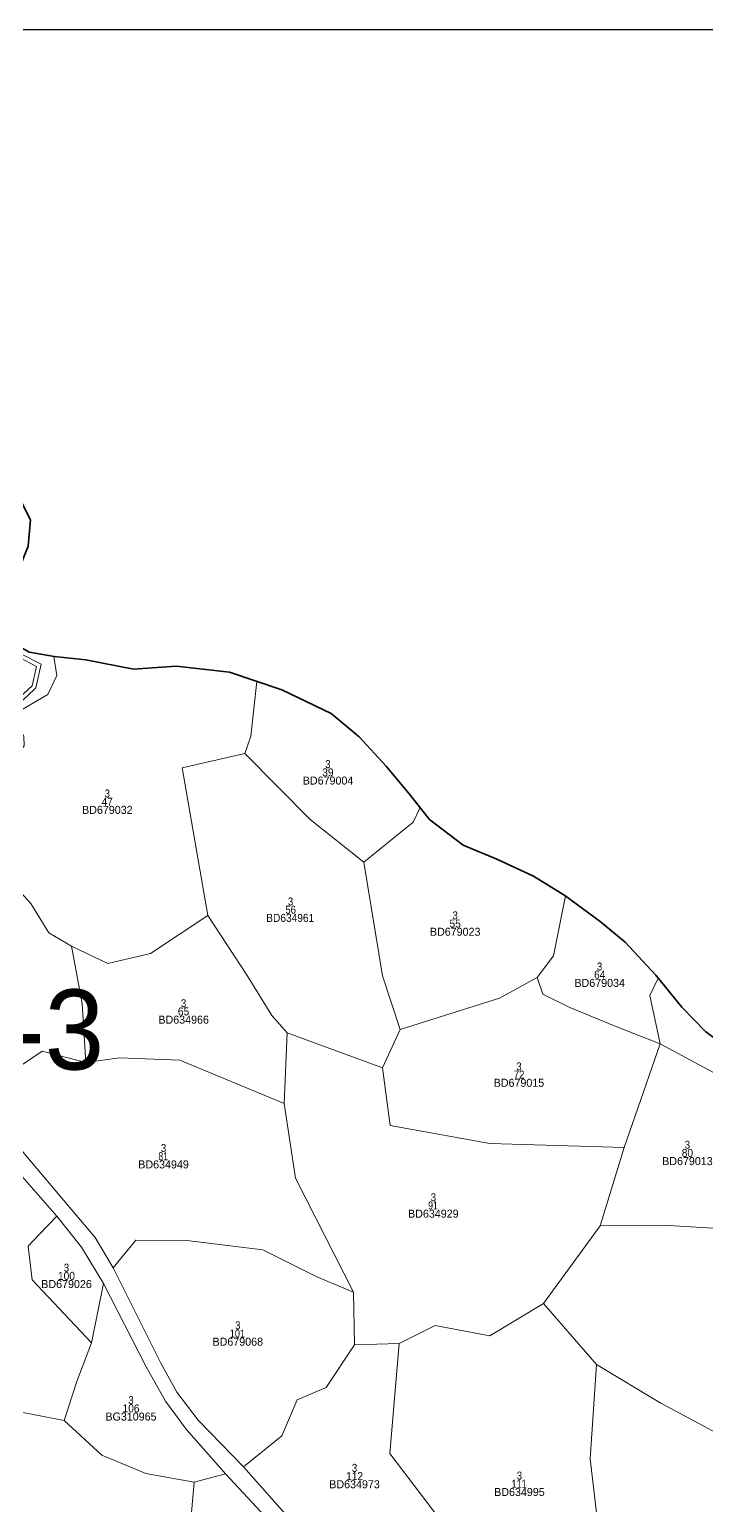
# Model space of a CAD drawing. Header units: metres. Extents: x 547915 to 556085, y 1814738 to 1822008.
# Drawn here: x 550576 to 550914, y 1820262 to 1821000 of the extents above; entities that cross this region are included whole.
import ezdxf
from ezdxf.enums import TextEntityAlignment as Align

# ---------------------------------------------------------------- set-up
doc = ezdxf.new("R2010")
doc.units = ezdxf.units.M
doc.header["$LTSCALE"] = 1.6
for name, color, linetype, lineweight in [('10', 7, 'Continuous', 13), ('23', 7, 'Continuous', 13), ('32', 7, 'Continuous', 13), ('46', 7, 'Continuous', 35), ('54', 7, 'Continuous', 25)]:
    doc.layers.add(name, color=color, linetype=linetype, lineweight=lineweight)
doc.layers.add('20', color=7, linetype='Continuous')
doc.layers.add('55', color=7, linetype='Continuous')

msp = doc.modelspace()

# ---------------------------------------------------------------- linework, layer by layer
at = {"layer": '10'}
for p, q in [((550703.04, 1820463.05), (550704.53, 1820498.39)), ((550752.27, 1820480.92), (550704.53, 1820498.39)), ((550752.27, 1820480.92), (550761.05, 1820499.97)), ((550612.65, 1820373.01), (550606.67, 1820343.39))]:
    msp.add_line(p, q, dxfattribs=at)
for points in [[(550689.35, 1820674.05), (550675.71, 1820678.61), (550649.02, 1820681.74), (550627.64, 1820680.23), (550603.77, 1820684.77), (550587.99, 1820686.45), (550587.76, 1820686.49)], [(550689.35, 1820674.05), (550686.38, 1820646.75), (550683.35, 1820638.07)], [(550771.05, 1820611.04), (550765.66, 1820617.91), (550753.99, 1820631.72), (550740.58, 1820646.27), (550726.53, 1820657.98), (550701.89, 1820669.86), (550689.35, 1820674.05)], [(550664.79, 1820557.03), (550651.99, 1820630.83), (550683.35, 1820638.07)], [(550683.35, 1820638.07), (550716, 1820605), (550742.98, 1820583.7)], [(550742.98, 1820583.7), (550767.64, 1820603.75), (550771.05, 1820611.04)], [(550542.01, 1820585.85), (550545.3, 1820582.07), (550563.26, 1820577.27), (550576.4, 1820562.96), (550585.38, 1820548.37), (550596.68, 1820541.76)], [(550742.98, 1820583.7), (550752.25, 1820526.85), (550761.05, 1820499.97)], [(550829.53, 1820525.99), (550837.74, 1820536.86), (550843.77, 1820566.81)], [(550890.19, 1820525.71), (550889.04, 1820527.12), (550873.56, 1820543.69), (550861.14, 1820554.08), (550843.77, 1820566.81)], [(550596.68, 1820541.76), (550614.89, 1820533), (550636.24, 1820537.96), (550664.79, 1820557.03)], [(550664.79, 1820557.03), (550684.54, 1820526.96), (550696.95, 1820506.93), (550704.53, 1820498.39)], [(550596.68, 1820541.76), (550601.96, 1820513.09), (550603.77, 1820483.43)], [(550761.05, 1820499.97), (550810.72, 1820515.72), (550829.53, 1820525.99)], [(550829.53, 1820525.99), (550832.37, 1820517.74), (550846, 1820511), (550868.65, 1820501.74), (550891.15, 1820492.84)], [(550891.15, 1820492.84), (550886.03, 1820517.08), (550890.19, 1820525.71)], [(550939.1, 1820467.01), (550891.15, 1820492.84), (550873.09, 1820440.94)], [(550603.77, 1820483.43), (550581.96, 1820489.24), (550566.95, 1820479.06), (550552.02, 1820471.23)], [(550603.77, 1820483.43), (550620.6, 1820485.88), (550650.86, 1820484.76), (550703.04, 1820463.05)], [(550873.09, 1820440.94), (550805.87, 1820443.03), (550756.13, 1820451.97), (550752.27, 1820480.92)], [(550737.76, 1820368.73), (550708.68, 1820425.64), (550703.04, 1820463.05)], [(550832.81, 1820362.98), (550861.07, 1820401.9), (550873.09, 1820440.94)], [(550589.31, 1820406.65), (550580.43, 1820397.54), (550574.93, 1820391.6)], [(550861.07, 1820401.9), (550895.52, 1820402), (550944.89, 1820398.99)], [(550617.47, 1820380.87), (550628.9, 1820394.71), (550654.43, 1820394.5), (550692.32, 1820389.79), (550719.38, 1820376.33), (550737.76, 1820368.73)], [(550574.93, 1820391.6), (550577.04, 1820374.89), (550606.67, 1820343.39)], [(550737.76, 1820368.73), (550738.17, 1820342.4), (550760.63, 1820343)], [(550760.63, 1820343), (550778.66, 1820352.03), (550805.86, 1820346.88), (550832.81, 1820362.98)], [(550895.19, 1820185.81), (550861.66, 1820238.49), (550856.06, 1820285.41), (550859.32, 1820332.45), (550832.81, 1820362.98)], [(550606.67, 1820343.39), (550599.43, 1820324.52), (550593.05, 1820304.52)], [(550738.17, 1820342.4), (550724.07, 1820321.04), (550709.61, 1820314.86), (550701.92, 1820296.84), (550682.75, 1820281.38)], [(550760.63, 1820343), (550755.95, 1820288.07), (550789.27, 1820244.17)], [(550990.87, 1820254.38), (550954.98, 1820225.38), (550934.39, 1820235.6), (550926.47, 1820251.42), (550926.2, 1820282.37), (550919.74, 1820298), (550891.53, 1820313.2), (550859.32, 1820332.45)], [(550593.05, 1820304.52), (550551.48, 1820312.55), (550508.03, 1820318.77)], [(550593.05, 1820304.52), (550611.76, 1820287.11), (550633.79, 1820277.93), (550658.09, 1820273.62), (550673.64, 1820277.86)], [(550658.09, 1820273.62), (550654.52, 1820233.69), (550647.86, 1820192.54), (550629.51, 1820176.23)]]:
    msp.add_lwpolyline(points, dxfattribs=at)
at = {"layer": '23'}
for points in [[(550560.17, 1820653.21), (550562.62, 1820658.16), (550573.04, 1820668.18), (550577.06, 1820671.92), (550579.16, 1820681.54), (550570.25, 1820686.18), (550562.69, 1820691.02), (550558.61, 1820696.51), (550555.61, 1820708.23)], [(550561.62, 1820453.58), (550573.01, 1820437.97), (550592.84, 1820414.59), (550608.54, 1820396.05), (550617.47, 1820380.87)], [(550612.65, 1820373.01), (550601.74, 1820391.2), (550589.31, 1820406.65), (550567.11, 1820432.07), (550554.84, 1820450.21)], [(550682.75, 1820281.38), (550660.11, 1820304.71), (550649.4, 1820318.69), (550641.26, 1820333.53), (550621.04, 1820373.86), (550617.47, 1820380.87)], [(550673.64, 1820277.86), (550654.03, 1820300.22), (550643.7, 1820314.15), (550633.89, 1820331.61), (550612.65, 1820373.01)], [(550723.08, 1820229.82), (550718.7, 1820233.39), (550704.81, 1820244.32), (550673.64, 1820277.86)], [(550682.75, 1820281.38), (550709.99, 1820250.56), (550722.51, 1820239.91), (550749.17, 1820225.42), (550767.35, 1820216)]]:
    msp.add_lwpolyline(points, dxfattribs=at)
at = {"layer": '32'}
msp.add_line((550587.76, 1820686.49), (550575.69, 1820688.68), dxfattribs=at)
for points in [[(550575.69, 1820688.68), (550568.01, 1820692.89), (550561.55, 1820704.83), (550565, 1820716.15), (550569.8, 1820728.72), (550574.93, 1820741.7), (550576.15, 1820754.83), (550571.47, 1820763.99), (550554.27, 1820766.82), (550536.33, 1820767.9), (550521.68, 1820773.04), (550517.51, 1820777.43), (550515.47, 1820784.45), (550518.39, 1820797.2), (550527.22, 1820806.86), (550537.43, 1820817.4), (550545.13, 1820830.66), (550548.96, 1820843.68), (550548.93, 1820844.27)], [(550562.97, 1820653.76), (550563.26, 1820656.01), (550565.02, 1820658.07), (550574.41, 1820666.73), (550578.88, 1820670.88), (550581.44, 1820682.61), (550571.25, 1820687.91), (550564.08, 1820692.51), (550560.45, 1820697.39), (550557.73, 1820708.01)], [(550587.76, 1820686.49), (550589.37, 1820677.03), (550584.9, 1820667.57), (550571.92, 1820660.07), (550567.91, 1820655.83), (550572.79, 1820646.7), (550572.96, 1820641.81), (550567.71, 1820634.94), (550552.79, 1820627.81), (550543.45, 1820624.27), (550538.82, 1820616.34), (550542.01, 1820585.85)]]:
    msp.add_lwpolyline(points, dxfattribs=at)
at = {"layer": '46'}
for points in [[(550575.69, 1820688.68), (550568.01, 1820692.89), (550561.55, 1820704.83), (550565, 1820716.15), (550569.8, 1820728.72), (550574.93, 1820741.7), (550576.15, 1820754.83), (550571.47, 1820763.99), (550554.27, 1820766.82), (550536.33, 1820767.9), (550521.68, 1820773.04), (550517.51, 1820777.43), (550515.47, 1820784.45), (550518.39, 1820797.2), (550527.22, 1820806.86), (550537.43, 1820817.4), (550545.13, 1820830.66), (550548.96, 1820843.68), (550548.25, 1820855.68), (550537.9, 1820864.06), (550518.47, 1820870.19)], [(550627.64, 1820680.23), (550603.77, 1820684.77), (550587.99, 1820686.45), (550575.69, 1820688.68)], [(550923.18, 1820492.1), (550913.92, 1820498.92), (550902.04, 1820511.23), (550889.04, 1820527.12), (550873.56, 1820543.69), (550861.14, 1820554.08), (550843.43, 1820567.06), (550827.74, 1820576.74), (550809.4, 1820585.2), (550792.51, 1820592.15), (550775.74, 1820605.05), (550765.66, 1820617.91), (550753.99, 1820631.72), (550740.58, 1820646.27), (550726.53, 1820657.98), (550701.89, 1820669.86), (550675.71, 1820678.61), (550649.02, 1820681.74), (550627.64, 1820680.23)]]:
    msp.add_lwpolyline(points, dxfattribs=at)
at = {"layer": '54'}
msp.add_line((549000, 1821000), (552000, 1821000), dxfattribs=at)

# ---------------------------------------------------------------- texts
at = {"layer": '20'}
for s, width, p in [('39', 0.95, (550724.93, 1820626.58)), ('3', 0.9, (550724.93, 1820630.68)), ('47', 0.95, (550614.54, 1820611.93)), ('3', 0.9, (550614.56, 1820616.03)), ('3', 0.9, (550706.26, 1820562.03)), ('BD634961', 0.95, (550706.085, 1820553.83)), ('56', 0.9, (550706.29, 1820557.93)), ('3', 0.9, (550788.6, 1820555.09)), ('55', 0.95, (550788.595, 1820550.99)), ('64', 0.95, (550860.88, 1820525.42)), ('3', 0.9, (550860.81, 1820529.52)), ('3', 0.9, (550652.735, 1820511.13)), ('65', 0.95, (550652.725, 1820507.03)), ('3', 0.9, (550820.5, 1820479.57)), ('72', 0.9, (550820.545, 1820475.47)), ('81', 0.8, (550642.53, 1820434.65)), ('3', 0.9, (550642.715, 1820438.75)), ('80', 0.95, (550904.765, 1820436.3)), ('3', 0.9, (550904.77, 1820440.4)), ('3', 0.9, (550777.67, 1820414.12)), ('91', 0.8, (550777.495, 1820410.02)), ('100', 0.95, (550594.14, 1820374.84)), ('3', 0.9, (550594.15, 1820378.94)), ('101', 0.85, (550679.67, 1820346.01)), ('3', 0.9, (550679.84, 1820350.11)), ('106', 0.95, (550626.445, 1820308.58)), ('106', 0.95, (550626.445, 1820308.58)), ('3', 0.9, (550626.41, 1820312.68)), ('3', 0.9, (550626.41, 1820312.68)), ('3', 0.9, (550738.26, 1820278.83)), ('112', 0.95, (550738.3, 1820274.73)), ('3', 0.9, (550820.74, 1820274.96)), ('3', 0.9, (550820.74, 1820274.96)), ('111', 0.85, (550820.56, 1820270.86)), ('111', 0.85, (550820.56, 1820270.86))]:
    msp.add_text(s, height=4, dxfattribs=dict(at, width=width)).set_placement(p, align=Align.CENTER)
for s, p in [('BD679004', (550725.005, 1820622.48)), ('BD679032', (550614.59, 1820607.83)), ('BD679023', (550788.6, 1820546.89)), ('BD679034', (550860.885, 1820521.32)), ('BD634966', (550652.765, 1820502.93)), ('BD679015', (550820.5, 1820471.37)), ('BD634949', (550642.705, 1820430.55)), ('BD679013', (550904.77, 1820432.2)), ('BD634929', (550777.67, 1820405.92)), ('BD679026', (550594.185, 1820370.74)), ('BD679068', (550679.84, 1820341.91)), ('BG310965', (550626.415, 1820304.48)), ('BG310965', (550626.415, 1820304.48)), ('BD634973', (550738.26, 1820270.63)), ('BD634995', (550820.74, 1820266.76)), ('BD634995', (550820.74, 1820266.76))]:
    msp.add_text(s, height=4, dxfattribs=at).set_placement(p, align=Align.CENTER)
at = {"layer": '55'}
msp.add_text('821548-3', height=40, dxfattribs=at).set_placement((550500, 1820480), align=Align.CENTER)

doc.saveas('drawing.dxf')
